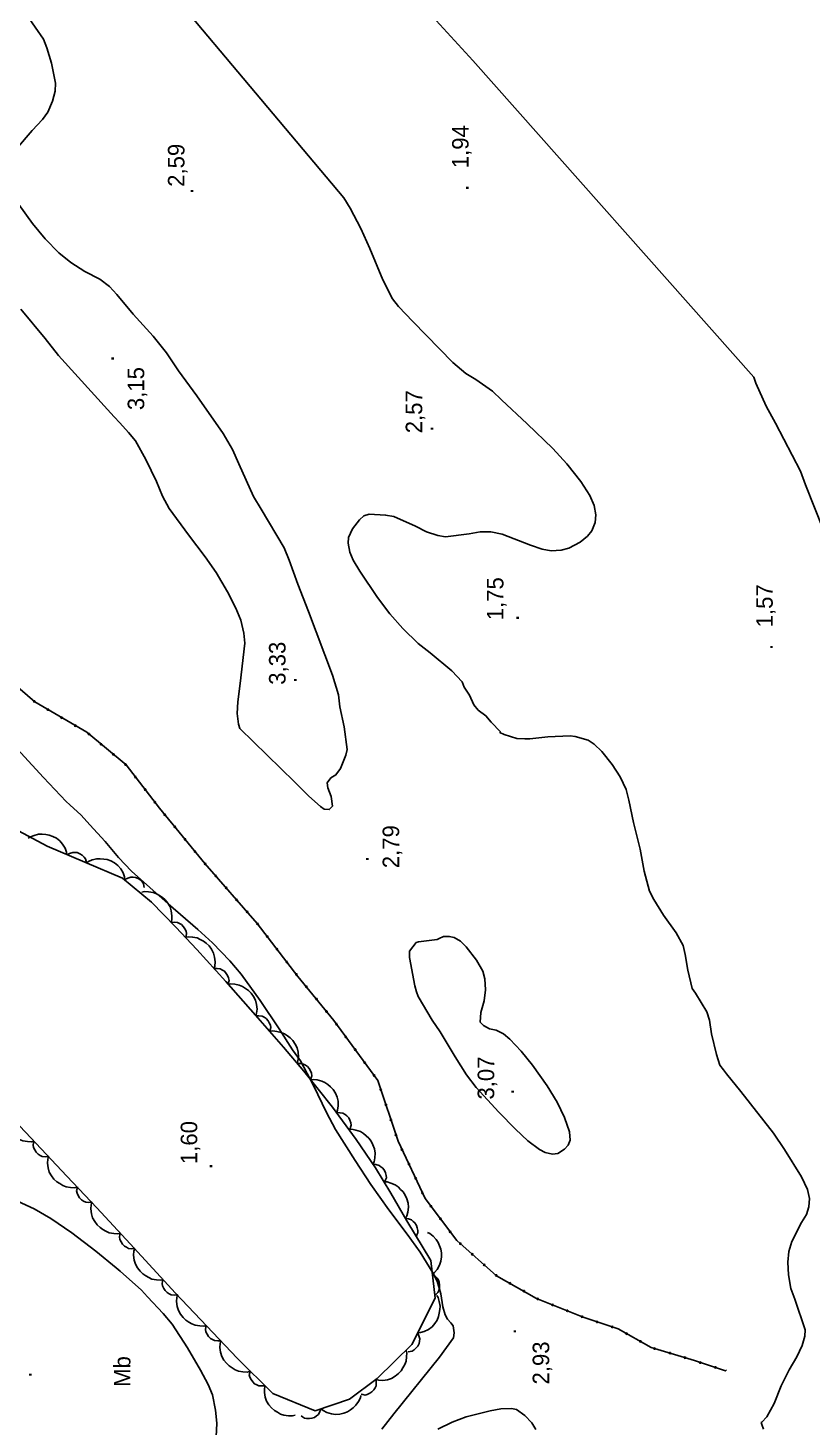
# Model space of a CAD drawing. Extents: x 747954 to 748544, y 4317181 to 4318208.
# Drawn here: x 748105.2 to 748176.3, y 4317620.4 to 4317747.3 of the extents above; entities that cross this region are included whole.
import ezdxf

# ---------------------------------------------------------------- set-up
doc = ezdxf.new("R2010")
doc.units = 0
doc.linetypes.add('DOT', pattern=[0])
doc.layers.get('0').update_dxf_attribs({"linetype": 'CONTINUOUS'})
for name, color, linetype in [('36', 7, 'CONTINUOUS'), ('44', 7, 'CONTINUOUS'), ('48', 7, 'CONTINUOUS'), ('53', 7, 'CONTINUOUS'), ('6', 7, 'CONTINUOUS'), ('PATTERN_CLASS', 7, 'CONTINUOUS')]:
    doc.layers.add(name, color=color, linetype=linetype)

msp = doc.modelspace()

# ---------------------------------------------------------------- linework, layer by layer
at = {"layer": '44', "color": 0, "linetype": 'CONTINUOUS'}
for points in [[(748156.55, 4317704.01), (748156.16, 4317704.94), (748155.33, 4317706.21), (748154.07, 4317707.79), (748152.8, 4317709.19), (748150.47, 4317711.42), (748148.13, 4317713.6), (748147.32, 4317714.38), (748145.81, 4317715.44), (748144.89, 4317715.98), (748143.71, 4317716.98), (748140.08, 4317720.71), (748138.8, 4317722.07), (748138.25, 4317722.75), (748137.38, 4317724.48), (748136.19, 4317727.31), (748135.37, 4317729.14), (748134.41, 4317730.96), (748133.84, 4317731.9), (748110.28, 4317759.92)], [(748105.08, 4317748.46), (748106.58, 4317746.29), (748106.9, 4317745.5), (748107.3, 4317744.11), (748107.68, 4317742.31), (748107.64, 4317741.59), (748107.41, 4317740.67), (748106.98, 4317739.67), (748106.5, 4317739.02), (748105.57, 4317738.03), (748104.14, 4317736.34)], [(748177.36, 4317701.78), (748175.72, 4317705.9), (748175.26, 4317707.13), (748172.99, 4317711.48), (748172.15, 4317713.02), (748171.22, 4317715.11), (748171.01, 4317715.65), (748145.52, 4317744.37), (748141.87, 4317748.34)], [(748104.36, 4317731.3), (748105.59, 4317729.58), (748106.74, 4317728.19), (748107.97, 4317726.94), (748109.07, 4317726.06), (748110.32, 4317725.23), (748111.68, 4317724.53), (748112.56, 4317723.87), (748113.24, 4317723.14), (748114.73, 4317721.38), (748116.54, 4317719.38), (748117.73, 4317717.86), (748118.84, 4317716.23), (748120.5, 4317713.96), (748122.89, 4317710.54), (748123.72, 4317709.1), (748124.29, 4317707.79), (748125.64, 4317704.84), (748126.34, 4317703.69), (748128.41, 4317700.19), (748128.87, 4317699.07), (748129.65, 4317696.89), (748130.63, 4317694.42), (748132.81, 4317688.63), (748133.34, 4317686.85), (748133.48, 4317685.78), (748133.85, 4317683.96), (748134.14, 4317681.91), (748134.01, 4317681.39), (748133.54, 4317680.17), (748133.11, 4317679.6), (748132.66, 4317679.32), (748132.32, 4317678.88), (748132.38, 4317678.44), (748132.68, 4317677.64), (748132.8, 4317676.78), (748132.5, 4317676.46), (748132.06, 4317676.5), (748131.7, 4317676.75), (748130.66, 4317677.66)], [(748130.66, 4317677.66), (748129.34, 4317678.98), (748124.39, 4317683.8), (748124.26, 4317684.21), (748124.15, 4317685.17), (748124.2, 4317686.23), (748124.42, 4317687.89), (748124.84, 4317691.54), (748124.76, 4317692.46), (748124.48, 4317693.63), (748124.04, 4317694.71), (748123.28, 4317696.19), (748122.25, 4317697.94), (748121.25, 4317699.36), (748119.73, 4317701.35), (748117.98, 4317703.76), (748117.38, 4317704.86), (748116.83, 4317706.19), (748115.87, 4317708.19), (748114.93, 4317709.87), (748114.29, 4317710.64), (748113.5, 4317711.51), (748112.98, 4317712.07), (748112.68, 4317712.39), (748107.95, 4317717.62), (748106.72, 4317719.17), (748104.54, 4317721.82)], [(748172.21, 4317621.4), (748172.87, 4317622.63), (748173.51, 4317624.23), (748174.22, 4317625.67), (748174.94, 4317626.86), (748175.41, 4317627.88), (748175.65, 4317628.73), (748175.68, 4317629.29), (748174.75, 4317632.06), (748174.39, 4317633.04), (748174.16, 4317634.29), (748174.1, 4317635.42), (748174.2, 4317636.4), (748174.46, 4317637.3), (748175.35, 4317639.02), (748175.79, 4317639.75), (748176.02, 4317640.44), (748176.06, 4317641.21), (748175.9, 4317642.01), (748175.36, 4317643.17), (748173.81, 4317645.64), (748172.82, 4317647.12), (748169.86, 4317650.89), (748168.54, 4317652.51), (748168.28, 4317652.87), (748167.95, 4317653.28), (748167.63, 4317654.25), (748167.19, 4317656.13), (748166.99, 4317657.36), (748166.76, 4317658.12), (748165.74, 4317659.8), (748165.43, 4317660.23), (748165.03, 4317661.91), (748164.81, 4317663.33), (748164.6, 4317664.12), (748163.97, 4317665.28), (748162.82, 4317666.89), (748161.95, 4317668.29), (748161.56, 4317669.06), (748161.09, 4317670.87), (748160.72, 4317672.86), (748160.12, 4317675.27), (748159.7, 4317677.3), (748159.44, 4317678.27), (748158.9, 4317679.42), (748158.18, 4317680.55), (748157.23, 4317681.71), (748156.54, 4317682.4), (748156.01, 4317682.76), (748154.81, 4317683.09), (748154.37, 4317683.15), (748152.35, 4317683.05), (748150.71, 4317682.87), (748150.26, 4317682.86), (748149.51, 4317682.9), (748148.38, 4317683.26), (748147.99, 4317683.44), (748148.04, 4317683.5), (748147.19, 4317684.39), (748146.72, 4317684.96), (748146.03, 4317685.48), (748145.61, 4317685.96), (748145.24, 4317686.84), (748144.76, 4317687.55), (748144.56, 4317688.05), (748143.64, 4317689.02), (748141.67, 4317690.66), (748140.58, 4317691.5), (748139.17, 4317692.88), (748137.99, 4317694.19), (748136.87, 4317695.67), (748135.29, 4317698.08), (748134.68, 4317699.07), (748134.37, 4317699.79), (748134.23, 4317700.61), (748134.26, 4317701.13), (748134.63, 4317701.91), (748135.26, 4317702.73), (748135.64, 4317703.08), (748136.13, 4317703.25), (748137.62, 4317703.15), (748138.38, 4317703.02), (748140.34, 4317702.15), (748141.34, 4317701.64), (748142.37, 4317701.3), (748143.05, 4317701.19), (748145.19, 4317701.44), (748146.2, 4317701.63), (748147.18, 4317701.63), (748148.19, 4317701.42), (748150.77, 4317700.44), (748151.83, 4317700.07), (748152.65, 4317699.92), (748153.55, 4317699.96), (748154.25, 4317700.14), (748155.26, 4317700.71), (748155.95, 4317701.25), (748156.34, 4317701.73), (748156.62, 4317702.48), (748156.7, 4317703.17), (748156.55, 4317704.01)], [(748094.26, 4317692.75), (748106.58, 4317679.37), (748108.65, 4317677.19), (748108.97, 4317676.88), (748109.99, 4317675.94), (748110.79, 4317675.06), (748112.18, 4317673.57), (748113.38, 4317672.12), (748114.56, 4317670.88), (748117.88, 4317667.91), (748120.57, 4317665.59), (748121.91, 4317664.39), (748123.49, 4317662.73), (748124.52, 4317661.55), (748126.23, 4317659.14), (748127.96, 4317656.57), (748129.18, 4317654.67), (748129.9, 4317653.67), (748131.08, 4317651.44), (748132.26, 4317649), (748133.06, 4317647.46), (748134.86, 4317644.63), (748136.29, 4317642.46), (748137.92, 4317640.17), (748139.57, 4317637.98), (748140.74, 4317636.33), (748141.89, 4317634.46), (748142.3, 4317633.71), (748142.63, 4317632.56), (748142.8, 4317631.37), (748143.01, 4317630.64), (748143.24, 4317630.25), (748143.53, 4317629.92), (748143.76, 4317629.67), (748143.85, 4317629.02), (748143.78, 4317628.58), (748142.51, 4317626.81), (748138.37, 4317621.67), (748137.29, 4317620.28)], [(748142.3, 4317664.67), (748142.47, 4317664.78), (748142.87, 4317664.94), (748143.4, 4317664.96), (748143.83, 4317664.86), (748144.41, 4317664.52), (748144.92, 4317664), (748145.88, 4317662.81), (748146.45, 4317661.82), (748146.62, 4317661.12), (748146.68, 4317660.12), (748146.56, 4317659.11), (748146.26, 4317658.05), (748146.21, 4317657.19), (748146.51, 4317656.87), (748147.05, 4317656.57), (748147.66, 4317656.46), (748148.31, 4317656.14), (748148.88, 4317655.65), (748149.92, 4317654.56), (748150.94, 4317653.28), (748152.27, 4317651.42), (748153.18, 4317649.92), (748153.85, 4317648.54), (748154.3, 4317647.23), (748154.35, 4317646.48), (748154.18, 4317646.02), (748153.84, 4317645.66), (748153.23, 4317645.29), (748152.76, 4317645.23), (748152.09, 4317645.36), (748151.59, 4317645.65), (748150.53, 4317646.44), (748149.41, 4317647.48), (748147.89, 4317649.04), (748145.82, 4317651.27), (748144.97, 4317652.41), (748143.93, 4317654.03), (748142.58, 4317656.31), (748141.85, 4317657.36), (748140.57, 4317659.52), (748140.43, 4317659.94), (748140.27, 4317660.48), (748139.79, 4317663.04), (748139.78, 4317663.62), (748140.4, 4317664.4), (748140.59, 4317664.48), (748142.3, 4317664.67)], [(748122.18, 4317618.39), (748122.3, 4317620.83), (748122.19, 4317622.01), (748121.9, 4317623.39), (748121.52, 4317624.35), (748120.84, 4317625.64), (748119.65, 4317627.66), (748118.26, 4317629.82), (748117.45, 4317630.78), (748116.02, 4317632.29), (748115.46, 4317632.88), (748113.53, 4317634.62), (748113.18, 4317634.92), (748111.32, 4317636.44), (748109.15, 4317638.08), (748107.24, 4317639.39), (748105.74, 4317640.25), (748104.21, 4317640.96)], [(748142.36, 4317620.28), (748143.66, 4317620.92), (748144.94, 4317621.41), (748147.11, 4317621.94), (748148.08, 4317622.14), (748149.03, 4317622.15), (748149.5, 4317622.06), (748150.25, 4317621.53), (748150.87, 4317620.87), (748151.24, 4317620.27)], [(748171.89, 4317620.29), (748171.76, 4317620.71), (748171.7, 4317620.88), (748171.74, 4317620.92), (748172.21, 4317621.4)]]:
    msp.add_lwpolyline(points, dxfattribs=at)
at = {"layer": '53', "color": 0, "linetype": 'CONTINUOUS'}
for points in [[(748105.2, 4317673.86), (748105.39, 4317674), (748105.74, 4317674.12), (748106.14, 4317674.23), (748106.46, 4317674.24), (748106.78, 4317674.2), (748107.1, 4317674.15), (748107.43, 4317674.03), (748107.75, 4317673.85), (748108.07, 4317673.62), (748108.32, 4317673.33), (748108.54, 4317672.95), (748108.67, 4317672.6), (748108.71, 4317672.36), (748108.95, 4317672.48), (748109.23, 4317672.57), (748109.45, 4317672.57), (748109.65, 4317672.55), (748109.89, 4317672.44), (748110.08, 4317672.32), (748110.27, 4317672.15), (748110.4, 4317671.98), (748110.44, 4317671.78), (748110.47, 4317671.62)], [(748110.47, 4317671.62), (748110.66, 4317671.76), (748111, 4317671.89), (748111.41, 4317672), (748111.73, 4317672), (748112.05, 4317671.96), (748112.36, 4317671.92), (748112.69, 4317671.8), (748113.02, 4317671.62), (748113.33, 4317671.38), (748113.59, 4317671.09), (748113.81, 4317670.72), (748113.93, 4317670.37), (748113.97, 4317670.13), (748114.22, 4317670.25), (748114.5, 4317670.34), (748114.71, 4317670.33), (748114.92, 4317670.31), (748115.16, 4317670.21), (748115.35, 4317670.09), (748115.53, 4317669.92), (748115.67, 4317669.74), (748115.7, 4317669.54), (748115.73, 4317669.39)], [(748115.51, 4317668.96), (748115.74, 4317669.02), (748116.1, 4317669), (748116.52, 4317668.94), (748116.82, 4317668.83), (748117.1, 4317668.67), (748117.37, 4317668.5), (748117.63, 4317668.26), (748117.86, 4317667.97), (748118.06, 4317667.64), (748118.18, 4317667.27), (748118.24, 4317666.83), (748118.22, 4317666.47), (748118.16, 4317666.23), (748118.44, 4317666.25), (748118.73, 4317666.22), (748118.92, 4317666.13), (748119.1, 4317666.03), (748119.29, 4317665.84), (748119.41, 4317665.66), (748119.52, 4317665.43), (748119.57, 4317665.22), (748119.53, 4317665.02), (748119.5, 4317664.87)], [(748119.51, 4317664.88), (748119.74, 4317664.92), (748120.11, 4317664.89), (748120.52, 4317664.82), (748120.81, 4317664.69), (748121.09, 4317664.52), (748121.35, 4317664.34), (748121.6, 4317664.09), (748121.82, 4317663.79), (748122.01, 4317663.45), (748122.11, 4317663.07), (748122.15, 4317662.64), (748122.12, 4317662.27), (748122.05, 4317662.04), (748122.33, 4317662.04), (748122.62, 4317662.01), (748122.81, 4317661.91), (748122.99, 4317661.8), (748123.16, 4317661.61), (748123.28, 4317661.42), (748123.38, 4317661.19), (748123.42, 4317660.97), (748123.37, 4317660.77), (748123.33, 4317660.62)], [(748123.33, 4317660.62), (748123.56, 4317660.66), (748123.93, 4317660.63), (748124.34, 4317660.55), (748124.63, 4317660.42), (748124.9, 4317660.25), (748125.17, 4317660.07), (748125.42, 4317659.82), (748125.63, 4317659.52), (748125.82, 4317659.17), (748125.92, 4317658.8), (748125.96, 4317658.36), (748125.92, 4317658), (748125.85, 4317657.76), (748126.13, 4317657.76), (748126.41, 4317657.73), (748126.61, 4317657.63), (748126.78, 4317657.52), (748126.96, 4317657.32), (748127.07, 4317657.13), (748127.17, 4317656.9), (748127.22, 4317656.69), (748127.16, 4317656.49), (748127.12, 4317656.34)], [(748127.15, 4317656.36), (748127.38, 4317656.39), (748127.74, 4317656.35), (748128.15, 4317656.26), (748128.44, 4317656.13), (748128.71, 4317655.95), (748128.97, 4317655.76), (748129.21, 4317655.51), (748129.42, 4317655.2), (748129.6, 4317654.85), (748129.69, 4317654.47), (748129.72, 4317654.04), (748129.67, 4317653.67), (748129.6, 4317653.44), (748129.87, 4317653.44), (748130.16, 4317653.39), (748130.35, 4317653.29), (748130.53, 4317653.18), (748130.69, 4317652.98), (748130.81, 4317652.78), (748130.9, 4317652.55), (748130.94, 4317652.33), (748130.88, 4317652.14), (748130.84, 4317651.99)], [(748130.82, 4317651.97), (748131.05, 4317652), (748131.41, 4317651.95), (748131.82, 4317651.85), (748132.1, 4317651.71), (748132.37, 4317651.52), (748132.62, 4317651.33), (748132.86, 4317651.07), (748133.06, 4317650.75), (748133.23, 4317650.4), (748133.31, 4317650.02), (748133.33, 4317649.59), (748133.27, 4317649.22), (748133.19, 4317648.99), (748133.47, 4317648.98), (748133.75, 4317648.93), (748133.94, 4317648.82), (748134.11, 4317648.7), (748134.27, 4317648.5), (748134.38, 4317648.3), (748134.47, 4317648.06), (748134.5, 4317647.85), (748134.44, 4317647.66), (748134.39, 4317647.5)], [(748105.72, 4317646.39), (748105.5, 4317646.34), (748105.13, 4317646.37), (748104.71, 4317646.43), (748104.42, 4317646.55), (748104.14, 4317646.71), (748103.87, 4317646.88), (748103.61, 4317647.12), (748103.39, 4317647.41), (748103.19, 4317647.75), (748103.07, 4317648.12), (748103.02, 4317648.55), (748103.04, 4317648.92), (748103.1, 4317649.16), (748102.83, 4317649.15), (748102.54, 4317649.17), (748102.34, 4317649.26), (748102.16, 4317649.37), (748101.98, 4317649.56), (748101.86, 4317649.74), (748101.75, 4317649.97), (748101.7, 4317650.19), (748101.75, 4317650.38), (748101.78, 4317650.54)], [(748134.34, 4317647.46), (748134.57, 4317647.47), (748134.93, 4317647.39), (748135.33, 4317647.26), (748135.6, 4317647.1), (748135.85, 4317646.89), (748136.09, 4317646.68), (748136.3, 4317646.4), (748136.47, 4317646.07), (748136.61, 4317645.71), (748136.67, 4317645.32), (748136.65, 4317644.89), (748136.57, 4317644.53), (748136.47, 4317644.3), (748136.74, 4317644.27), (748137.02, 4317644.2), (748137.2, 4317644.08), (748137.36, 4317643.94), (748137.51, 4317643.73), (748137.6, 4317643.53), (748137.67, 4317643.28), (748137.69, 4317643.06), (748137.61, 4317642.88), (748137.55, 4317642.73)], [(748109.64, 4317642.22), (748109.41, 4317642.17), (748109.04, 4317642.2), (748108.63, 4317642.26), (748108.33, 4317642.38), (748108.06, 4317642.55), (748107.79, 4317642.72), (748107.53, 4317642.96), (748107.31, 4317643.26), (748107.11, 4317643.6), (748107, 4317643.97), (748106.95, 4317644.4), (748106.97, 4317644.77), (748107.04, 4317645.01), (748106.76, 4317644.99), (748106.47, 4317645.02), (748106.28, 4317645.11), (748106.09, 4317645.22), (748105.92, 4317645.41), (748105.8, 4317645.6), (748105.69, 4317645.83), (748105.64, 4317646.04), (748105.69, 4317646.24), (748105.72, 4317646.39)], [(748113.56, 4317638.06), (748113.33, 4317638.01), (748112.96, 4317638.04), (748112.55, 4317638.1), (748112.25, 4317638.23), (748111.98, 4317638.39), (748111.71, 4317638.56), (748111.45, 4317638.81), (748111.23, 4317639.11), (748111.04, 4317639.45), (748110.93, 4317639.82), (748110.88, 4317640.25), (748110.91, 4317640.62), (748110.97, 4317640.86), (748110.7, 4317640.85), (748110.41, 4317640.88), (748110.21, 4317640.97), (748110.03, 4317641.08), (748109.86, 4317641.27), (748109.74, 4317641.46), (748109.63, 4317641.69), (748109.58, 4317641.9), (748109.63, 4317642.1), (748109.67, 4317642.25)], [(748137.51, 4317642.7), (748137.75, 4317642.7), (748138.1, 4317642.59), (748138.49, 4317642.44), (748138.75, 4317642.25), (748138.98, 4317642.03), (748139.2, 4317641.8), (748139.4, 4317641.51), (748139.55, 4317641.17), (748139.66, 4317640.79), (748139.69, 4317640.4), (748139.64, 4317639.97), (748139.53, 4317639.62), (748139.41, 4317639.4), (748139.69, 4317639.35), (748139.96, 4317639.26), (748140.13, 4317639.12), (748140.28, 4317638.98), (748140.41, 4317638.76), (748140.49, 4317638.54), (748140.54, 4317638.3), (748140.54, 4317638.08), (748140.45, 4317637.9), (748140.38, 4317637.75)], [(748117.43, 4317633.85), (748117.21, 4317633.8), (748116.84, 4317633.83), (748116.42, 4317633.9), (748116.13, 4317634.03), (748115.86, 4317634.19), (748115.59, 4317634.37), (748115.34, 4317634.61), (748115.11, 4317634.91), (748114.92, 4317635.25), (748114.81, 4317635.62), (748114.76, 4317636.06), (748114.79, 4317636.42), (748114.86, 4317636.66), (748114.58, 4317636.65), (748114.3, 4317636.68), (748114.1, 4317636.78), (748113.92, 4317636.88), (748113.75, 4317637.07), (748113.63, 4317637.26), (748113.52, 4317637.49), (748113.47, 4317637.71), (748113.52, 4317637.9), (748113.56, 4317638.06)], [(748141.43, 4317638.12), (748141.64, 4317638.02), (748141.92, 4317637.78), (748142.22, 4317637.49), (748142.38, 4317637.21), (748142.51, 4317636.92), (748142.62, 4317636.62), (748142.68, 4317636.27), (748142.69, 4317635.9), (748142.64, 4317635.51), (748142.51, 4317635.15), (748142.3, 4317634.77), (748142.06, 4317634.49), (748141.86, 4317634.33), (748142.09, 4317634.18), (748142.31, 4317633.98), (748142.41, 4317633.79), (748142.49, 4317633.6), (748142.52, 4317633.34), (748142.51, 4317633.12), (748142.46, 4317632.87), (748142.37, 4317632.67), (748142.21, 4317632.54), (748142.1, 4317632.44)], [(748121.35, 4317629.68), (748121.12, 4317629.63), (748120.76, 4317629.66), (748120.34, 4317629.72), (748120.05, 4317629.84), (748119.77, 4317630), (748119.5, 4317630.17), (748119.24, 4317630.41), (748119.02, 4317630.71), (748118.82, 4317631.05), (748118.7, 4317631.42), (748118.65, 4317631.85), (748118.68, 4317632.22), (748118.74, 4317632.46), (748118.46, 4317632.44), (748118.17, 4317632.47), (748117.98, 4317632.56), (748117.8, 4317632.67), (748117.62, 4317632.85), (748117.5, 4317633.04), (748117.39, 4317633.27), (748117.34, 4317633.49), (748117.39, 4317633.68), (748117.42, 4317633.84)], [(748142.26, 4317632.41), (748142.39, 4317632.21), (748142.49, 4317631.86), (748142.57, 4317631.45), (748142.55, 4317631.13), (748142.49, 4317630.81), (748142.43, 4317630.5), (748142.29, 4317630.18), (748142.08, 4317629.87), (748141.83, 4317629.57), (748141.52, 4317629.33), (748141.13, 4317629.14), (748140.78, 4317629.04), (748140.53, 4317629.01), (748140.64, 4317628.76), (748140.71, 4317628.48), (748140.69, 4317628.26), (748140.65, 4317628.06), (748140.54, 4317627.82), (748140.4, 4317627.65), (748140.22, 4317627.47), (748140.04, 4317627.35), (748139.84, 4317627.33), (748139.68, 4317627.31)], [(748125.28, 4317625.52), (748125.05, 4317625.47), (748124.68, 4317625.5), (748124.27, 4317625.56), (748123.97, 4317625.68), (748123.7, 4317625.85), (748123.43, 4317626.02), (748123.17, 4317626.26), (748122.95, 4317626.55), (748122.75, 4317626.89), (748122.63, 4317627.26), (748122.58, 4317627.69), (748122.61, 4317628.06), (748122.67, 4317628.3), (748122.39, 4317628.29), (748122.1, 4317628.32), (748121.91, 4317628.41), (748121.73, 4317628.51), (748121.55, 4317628.7), (748121.43, 4317628.89), (748121.32, 4317629.12), (748121.27, 4317629.33), (748121.32, 4317629.53), (748121.35, 4317629.68)], [(748139.49, 4317627.45), (748139.54, 4317627.22), (748139.52, 4317626.85), (748139.47, 4317626.44), (748139.35, 4317626.14), (748139.19, 4317625.86), (748139.03, 4317625.59), (748138.79, 4317625.33), (748138.5, 4317625.1), (748138.16, 4317624.89), (748137.79, 4317624.77), (748137.36, 4317624.71), (748136.99, 4317624.73), (748136.75, 4317624.79), (748136.77, 4317624.51), (748136.75, 4317624.22), (748136.66, 4317624.03), (748136.56, 4317623.85), (748136.37, 4317623.66), (748136.19, 4317623.54), (748135.96, 4317623.43), (748135.75, 4317623.37), (748135.55, 4317623.42), (748135.4, 4317623.45)], [(748129.4, 4317621.55), (748129.17, 4317621.49), (748128.8, 4317621.51), (748128.39, 4317621.55), (748128.09, 4317621.66), (748127.8, 4317621.82), (748127.53, 4317621.98), (748127.26, 4317622.21), (748127.03, 4317622.5), (748126.82, 4317622.83), (748126.69, 4317623.19), (748126.62, 4317623.62), (748126.64, 4317623.99), (748126.69, 4317624.23), (748126.41, 4317624.21), (748126.12, 4317624.23), (748125.93, 4317624.31), (748125.74, 4317624.41), (748125.56, 4317624.59), (748125.43, 4317624.78), (748125.31, 4317625), (748125.25, 4317625.21), (748125.29, 4317625.41), (748125.32, 4317625.57)], [(748135.38, 4317623.35), (748135.33, 4317623.13), (748135.15, 4317622.8), (748134.92, 4317622.45), (748134.69, 4317622.23), (748134.43, 4317622.05), (748134.16, 4317621.87), (748133.84, 4317621.74), (748133.47, 4317621.66), (748133.08, 4317621.62), (748132.7, 4317621.67), (748132.28, 4317621.8), (748131.96, 4317621.98), (748131.77, 4317622.13), (748131.66, 4317621.88), (748131.52, 4317621.63), (748131.35, 4317621.49), (748131.18, 4317621.36), (748130.94, 4317621.28), (748130.72, 4317621.25), (748130.46, 4317621.25), (748130.25, 4317621.29), (748130.09, 4317621.41), (748129.96, 4317621.51)]]:
    msp.add_lwpolyline(points, dxfattribs=at)
at = {"layer": '6', "color": 0, "linetype": 'CONTINUOUS'}
for centre in [(748105.74, 4317686.26), (748106.98, 4317685.52), (748108.22, 4317684.79), (748109.47, 4317684.06), (748110.7, 4317683.3), (748111.81, 4317682.38), (748112.92, 4317681.46), (748114.03, 4317680.54), (748114.92, 4317679.41), (748115.81, 4317678.26), (748116.69, 4317677.12), (748117.59, 4317675.99), (748118.51, 4317674.88), (748119.43, 4317673.76), (748120.34, 4317672.65), (748121.26, 4317671.53), (748122.21, 4317670.44), (748123.16, 4317669.36), (748124.11, 4317668.27), (748125.06, 4317667.18), (748126.01, 4317666.09), (748126.89, 4317664.95), (748127.77, 4317663.8), (748128.65, 4317662.65), (748129.53, 4317661.51), (748130.43, 4317660.39), (748131.35, 4317659.27), (748132.26, 4317658.15), (748133.16, 4317657.02), (748134.01, 4317655.85), (748134.86, 4317654.69), (748135.72, 4317653.52), (748136.57, 4317652.36), (748137.18, 4317651.07), (748137.64, 4317649.7), (748138.1, 4317648.33), (748138.56, 4317646.96), (748139.11, 4317645.63), (748139.73, 4317644.32), (748140.35, 4317643.02), (748140.96, 4317641.71), (748141.74, 4317640.5), (748142.6, 4317639.35), (748143.47, 4317638.19), (748144.41, 4317637.1), (748145.49, 4317636.14), (748146.57, 4317635.18), (748147.65, 4317634.23), (748148.9, 4317633.51), (748150.16, 4317632.8), (748151.42, 4317632.1), (748152.76, 4317631.56), (748154.1, 4317631.02), (748155.44, 4317630.48), (748156.81, 4317630.01), (748158.18, 4317629.56), (748159.48, 4317628.95), (748160.74, 4317628.24), (748162.02, 4317627.6), (748163.41, 4317627.18), (748164.79, 4317626.77), (748166.17, 4317626.33), (748167.54, 4317625.88)]:
    msp.add_circle(centre, 0.0641, dxfattribs=at)
at = {"layer": 'PATTERN_CLASS', "color": 0, "linetype": 'DOT'}
msp.add_lwpolyline([(748168.55, 4317625.66), (748168.45, 4317625.57), (748165.64, 4317626.51), (748161.71, 4317627.69), (748158.71, 4317629.38), (748155.53, 4317630.44), (748151.32, 4317632.14), (748147.69, 4317634.19), (748144.07, 4317637.4), (748141.2, 4317641.21), (748138.75, 4317646.39), (748136.9, 4317651.91), (748132.93, 4317657.33), (748129.67, 4317661.32), (748125.97, 4317666.14), (748121.23, 4317671.57), (748117.12, 4317676.57), (748114.07, 4317680.51), (748110.51, 4317683.46), (748105.79, 4317686.21), (748101.56, 4317689.86)], dxfattribs=at)
at = {"layer": 'PATTERN_CLASS', "color": 0, "linetype": 'CONTINUOUS'}
msp.add_lwpolyline([(748104.32, 4317674.53), (748106.92, 4317673.13), (748113.75, 4317670.23), (748116.38, 4317668.07), (748118.58, 4317665.81), (748120.5, 4317663.78), (748123.11, 4317660.87), (748125.81, 4317657.82), (748128.36, 4317654.92), (748130.21, 4317652.73), (748132.81, 4317649.48), (748134.96, 4317646.54), (748136.7, 4317643.98), (748138.1, 4317641.69), (748139.56, 4317639.17), (748141.73, 4317635.57), (748142.13, 4317632.15), (748140.01, 4317627.96), (748136.86, 4317624.88), (748134.34, 4317623), (748131.23, 4317621.94), (748127.39, 4317623.53), (748124.14, 4317626.73), (748121.39, 4317629.64), (748118.57, 4317632.62), (748114.46, 4317637.08), (748111.42, 4317640.36), (748108.71, 4317643.21), (748105.44, 4317646.69), (748101.33, 4317651.01)], dxfattribs=at)

# ---------------------------------------------------------------- texts
at = {"layer": '36', "color": 0, "linetype": 'CONTINUOUS'}
msp.add_text('Mb', height=1.5, rotation=90, dxfattribs=at).set_placement((748114.47, 4317624.12))
at = {"layer": '48', "color": 0, "linetype": 'CONTINUOUS'}
for s, p in [(' 1,94', (748145.15, 4317734.04)), (' 2,59', (748119.37, 4317732.35)), ('.', (748120.17, 4317732.26)), ('.', (748145.15, 4317732.54)), ('.', (748112.98, 4317717.07)), (' 3,15', (748115.72, 4317712.11)), (' 2,57', (748140.94, 4317710.01)), ('.', (748141.94, 4317710.71)), (' 1,75', (748148.31, 4317693.06)), (' 1,57', (748172.74, 4317692.42)), ('.', (748149.71, 4317693.56)), (' 3,33', (748128.54, 4317687.21)), ('.', (748172.74, 4317690.92)), ('.', (748129.54, 4317687.92)), (' 2,79', (748138.85, 4317670.58)), ('.', (748136.07, 4317671.69)), (' 3,07', (748147.47, 4317649.61)), ('.', (748149.27, 4317650.61)), (' 1,60', (748120.53, 4317643.76)), ('.', (748121.89, 4317643.85)), ('.', (748149.46, 4317628.88)), (' 2,93', (748152.46, 4317623.78)), ('.', (748105.51, 4317624.96))]:
    msp.add_text(s, height=1.5, rotation=90, dxfattribs=at).set_placement(p)

# ---------------------------------------------------------------- meshes
at = {"color": 0, "linetype": 'CONTINUOUS'}
mesh = msp.add_polyface(dxfattribs=at)
corners = [(747954.5, 4317181), (747954.5, 4317181), (747954.5, 4317371.96), (748262.5, 4317181), (747954.5, 4317546.49), (748544, 4317181), (747954.5, 4318207.5), (748544, 4317842.01), (748544, 4318207.5)]
mesh.append_faces([[corners[k] for k in face] for face in [(0, 1, 3, 2), (2, 3, 5, 4), (4, 5, 7, 6), (6, 7, 8, 8)]], dxfattribs={"vtx0": -1, "vtx2": -1, "color": 0})
mesh = msp.add_polyface(dxfattribs=at)
corners = [(747964.5, 4317191), (747964.5, 4317191), (747964.5, 4317375.76), (748262.5, 4317191), (747964.5, 4317544.09), (748534, 4317191), (747964.5, 4318011), (748534, 4317657.91), (748262.5, 4318011), (748534, 4317842.67), (748534, 4318011)]
mesh.append_faces([[corners[k] for k in face] for face in [(0, 1, 3, 2), (2, 3, 5, 4), (4, 5, 7, 6), (6, 7, 9, 8), (8, 9, 10, 10)]], dxfattribs={"vtx0": -1, "vtx2": -1, "color": 0})

doc.saveas('drawing.dxf')
